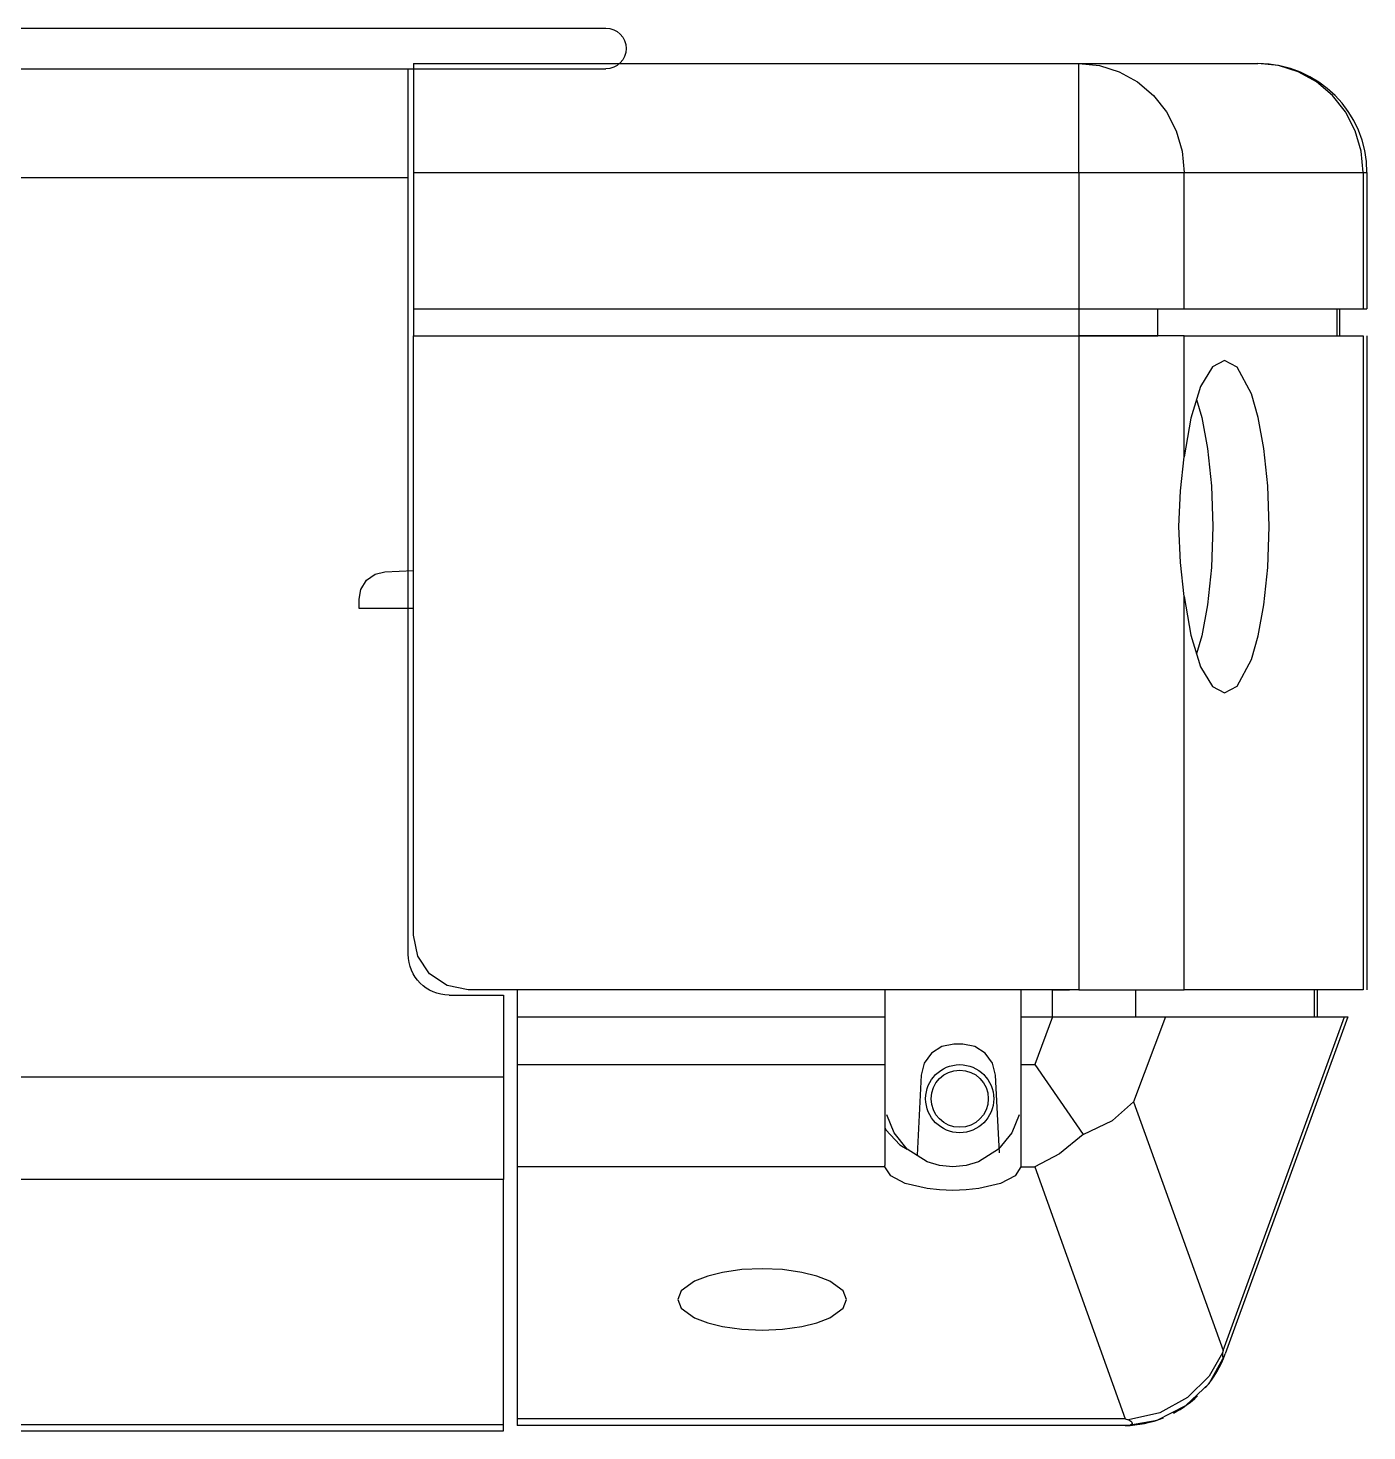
# Model space of a CAD drawing. Extents: x 224 to 365, y 18 to 141.
# Drawn here: x 316.1 to 365.2, y 58.9 to 110.4 of the extents above; entities that cross this region are included whole.
import ezdxf

# ---------------------------------------------------------------- set-up
doc = ezdxf.new("R2010")
doc.units = 0
doc.header["$MEASUREMENT"] = 0
doc.layers.get('0').update_dxf_attribs({"linetype": 'CONTINUOUS'})

# ---------------------------------------------------------------- blocks, each defined once
blk = doc.blocks.new('A$C306F5713')
at = {"color": 7, "linetype": 'CONTINUOUS'}
for p, q in [((1, 25), (13.214, 25)), ((1, 25), (1, 23)), ((11, 25), (16.5, 25)), ((13.214, 25), (16.5, 25)), ((13.214, 23), (13.214, 25)), ((1, 23), (13.214, 23)), ((1, 23), (1, 20.5)), ((13.214, 23), (15.146, 23)), ((13.214, 23), (13.214, 20.5)), ((15.146, 23), (18.432, 23)), ((15.146, 20.5), (15.146, 23)), ((18.432, 23), (18.5, 23)), ((18.432, 23), (18.432, 20.5)), ((18.5, 23), (18.5, 20.5)), ((1, 20.5), (13.214, 20.5)), ((1, 20.5), (1, 20)), ((13.214, 20.5), (13.214, 20)), ((13.214, 20.5), (15.146, 20.5)), ((14.663, 20), (14.663, 20.5)), ((15.146, 20.5), (18.432, 20.5)), ((17.949, 20.5), (17.949, 20)), ((18, 20), (18, 20.5)), ((18.432, 20.5), (18.5, 20.5)), ((1, 20), (13.214, 20)), ((1, 9), (1, 20)), ((13.214, 20), (13.214, 8)), ((13.214, 20), (14.663, 20)), ((15.146, 20), (13.214, 20)), ((15.146, 17.782), (15.146, 20)), ((15.146, 20), (18.432, 20)), ((18.432, 20), (18.432, 8)), ((18.5, 20), (18.5, 8)), ((0.474, 15.67), (1, 15.698)), ((15.146, 8), (15.146, 15.218)), ((0, 15), (0, 15.171)), ((1, 15), (0, 15)), ((13.214, 8), (2, 8)), ((2.9, 8), (2.9, 7.5)), ((9.65, 8), (9.65, 7.5)), ((12.15, 8), (12.15, 7.5)), ((12.73, 8), (13.039, 8)), ((12.73, 7.5), (12.73, 8)), ((13.214, 8), (15.146, 8)), ((14.25, 8), (14.25, 7.5)), ((18.432, 8), (15.146, 8)), ((17.536, 7.5), (17.536, 8)), ((17.585, 8), (17.585, 7.5)), ((2.9, 7.5), (2.9, 6.627)), ((2.9, 7.5), (9.65, 7.5)), ((9.65, 7.5), (9.65, 6.627)), ((12.15, 7.5), (12.15, 6.627)), ((12.15, 7.5), (12.731, 7.5)), ((12.731, 7.5), (12.402, 6.627)), ((12.731, 7.5), (14.804, 7.5)), ((14.804, 7.5), (14.217, 5.943)), ((14.804, 7.5), (18.086, 7.5)), ((15.858, 1.378), (18.086, 7.5)), ((18.15, 7.5), (15.899, 1.316)), ((18.086, 7.5), (18.15, 7.5)), ((11.081, 7), (10.919, 7)), ((2.9, 6.627), (9.65, 6.627)), ((2.9, 6.627), (2.9, 4.747)), ((9.65, 6.627), (9.65, 6)), ((12.15, 6.627), (12.402, 6.627)), ((12.15, 6.627), (12.15, 6)), ((10.32, 6.431), (10.243, 4.962)), ((11.754, 5.009), (11.68, 6.431)), ((9.65, 6), (9.65, 4.773)), ((12.15, 6), (12.15, 4.773)), ((14.217, 5.943), (15.858, 1.378)), ((2.9, 4.747), (2.9, 0.121)), ((9.652, 4.747), (2.9, 4.747)), ((9.652, 4.747), (9.65, 4.773)), ((12.15, 4.773), (12.148, 4.747)), ((12.148, 4.747), (12.402, 4.747)), ((12.402, 4.747), (14.065, 0.121)), ((15.858, 1.378), (15.85, 1.336)), ((15.886, 1.28), (15.899, 1.316)), ((14.065, 0.121), (2.9, 0.121)), ((2.9, 0.121), (2.9, 0)), ((14.085, 0.001), (14.02, 0)), ((14.065, 0.121), (14.123, 0.104)), ((14.02, 0), (2.9, 0)), ((14.02, 0), (11.15, 0))]:
    blk.add_line(p, q, dxfattribs=at)
at = {"color": 7, "linetype": 'CONTINUOUS', "flags": 128}
for points in [[(13.214, 25), (13.591, 24.962), (13.953, 24.848), (14.287, 24.663), (14.58, 24.414), (14.82, 24.111), (14.999, 23.765), (15.109, 23.39), (15.146, 23)], [(18.432, 23), (18.395, 23.39), (18.285, 23.765), (18.106, 24.111), (17.866, 24.414), (17.573, 24.663), (17.239, 24.848), (16.877, 24.962), (16.5, 25)], [(15.887, 19.55), (15.663, 19.433), (15.447, 19.07), (15.269, 18.493), (15.146, 17.782)], [(15.887, 13.45), (16.116, 13.572), (16.378, 14.06), (16.503, 14.495), (16.609, 15.065), (16.68, 15.749), (16.705, 16.5), (16.68, 17.251), (16.609, 17.935), (16.503, 18.505), (16.378, 18.94), (16.116, 19.428), (15.887, 19.55)], [(15.374, 18.832), (15.468, 18.505), (15.573, 17.935), (15.644, 17.251), (15.669, 16.5), (15.644, 15.749), (15.573, 15.065), (15.468, 14.495), (15.374, 14.168)], [(15.146, 15.218), (15.077, 15.842), (15.047, 16.5), (15.077, 17.158), (15.146, 17.782)], [(0, 15.171), (0.033, 15.349), (0.137, 15.515), (0.297, 15.628), (0.474, 15.67)], [(15.146, 15.218), (15.269, 14.507), (15.447, 13.93), (15.663, 13.567), (15.887, 13.45)], [(2, 8), (1.617, 8.076), (1.293, 8.293), (1.076, 8.617), (1, 9)], [(10.919, 7), (10.697, 6.957), (10.506, 6.835), (10.374, 6.651), (10.32, 6.431)], [(11.68, 6.431), (11.626, 6.651), (11.494, 6.835), (11.303, 6.957), (11.081, 7)], [(12.402, 6.627), (12.866, 5.956), (13.29, 5.344)], [(13.29, 5.344), (13.831, 5.598), (14.217, 5.943)], [(12.115, 5.706), (11.981, 5.373), (11.738, 5.072), (11.371, 4.842), (11.144, 4.774), (10.9, 4.75), (10.657, 4.774), (10.43, 4.842), (10.063, 5.072), (9.819, 5.372), (9.685, 5.706)], [(9.65, 5.474), (9.672, 5.43), (9.925, 5.156), (10.062, 5.072)], [(13.29, 5.344), (12.855, 4.985), (12.402, 4.747)], [(12.148, 4.747), (12.04, 4.585), (11.774, 4.446), (11.375, 4.351), (11.143, 4.325), (10.9, 4.316), (10.657, 4.325), (10.425, 4.351), (10.026, 4.446), (9.76, 4.585), (9.652, 4.747)], [(8.95, 2.315), (8.888, 2.473), (8.64, 2.653), (8.401, 2.745), (8.129, 2.812), (7.772, 2.862), (7.4, 2.879), (7.028, 2.862), (6.671, 2.812), (6.399, 2.745), (6.16, 2.653), (5.912, 2.473), (5.85, 2.315)], [(5.85, 2.315), (5.912, 2.157), (6.16, 1.976), (6.399, 1.884), (6.671, 1.817), (7.028, 1.767), (7.4, 1.75), (7.772, 1.767), (8.129, 1.817), (8.401, 1.884), (8.64, 1.976), (8.888, 2.157), (8.95, 2.315)], [(15.85, 1.336), (15.602, 0.908), (15.208, 0.517), (14.698, 0.235), (14.123, 0.104)], [(15.85, 1.336), (15.846, 1.298), (15.847, 1.271), (15.854, 1.241), (15.866, 1.24), (15.874, 1.252), (15.88, 1.265), (15.886, 1.28)], [(14.085, 0.001), (14.651, 0.102), (15.175, 0.367), (15.601, 0.775), (15.886, 1.28)], [(14.123, 0.104), (14.146, 0.095), (14.165, 0.084), (14.186, 0.064), (14.191, 0.031), (14.16, 0.01), (14.13, 0.004), (14.085, 0.001)]]:
    blk.add_lwpolyline(points, dxfattribs=at)
at = {"color": 7, "linetype": 'CONTINUOUS'}
for radius in [0.625, 0.525]:
    blk.add_circle((11.025, 6), radius, dxfattribs=at)
for centre, start, end in [((16.5, 23), 0, 90), ((14.02, 2), 319.148, 340), ((14.02, 2), 297.7692, 313.2838), ((14.02, 2), 271.1658, 291.8144)]:
    blk.add_arc(centre, 2, start, end, dxfattribs=at)
blk = doc.blocks.new('łącznik akustyczny')
at = {"color": 7, "linetype": 'CONTINUOUS'}
for p, q in [((26.977, -4.455), (4.227, -4.455)), ((26.977, -4.455), (26.977, -5.955)), ((11.477, -5.955), (4.227, -5.955)), ((26.977, -5.955), (11.477, -5.955)), ((11.477, -9.955), (11.477, -5.955)), ((26.977, -5.955), (26.977, -9.955)), ((26.977, -5.955), (27.477, -5.955)), ((27.477, -49.541), (27.477, -5.955)), ((11.477, -38.455), (11.477, -9.955)), ((11.477, -9.955), (26.977, -9.955)), ((26.977, -9.955), (26.977, -42.963)), ((9.977, -39.955), (7.977, -39.955)), ((7.977, -39.955), (7.977, -42.963)), ((7.977, -42.963), (7.977, -46.722)), ((7.977, -42.963), (26.977, -42.963)), ((26.977, -42.963), (26.977, -46.722)), ((7.977, -55.714), (7.977, -46.722)), ((7.977, -46.722), (26.977, -46.722)), ((26.977, -46.722), (26.977, -55.714)), ((26.977, -49.541), (27.477, -49.541)), ((27.477, -54.455), (27.477, -49.541)), ((26.977, -54.455), (27.477, -54.455)), ((7.977, -55.955), (7.977, -55.714)), ((26.977, -55.714), (7.977, -55.714)), ((26.977, -55.955), (7.977, -55.955)), ((26.977, -55.714), (26.977, -55.955))]:
    blk.add_line(p, q, dxfattribs=at)
for centre, radius, start, end in [((4.227, -5.205), 0.75, 90, 270), ((9.977, -38.455), 1.5, 270, 360)]:
    blk.add_arc(centre, radius, start, end, dxfattribs=at)

msp = doc.modelspace()

# ---------------------------------------------------------------- block references
at = {"color": 7, "lineweight": 0, "xscale": -1}
msp.add_blockref('łącznik akustyczny', (341.504, 114.85), dxfattribs=at)
at = {"xscale": 2, "yscale": 2, "zscale": 2}
msp.add_blockref('A$C306F5713', (328.221, 59.092), dxfattribs=at)
msp.add_blockref('A$C306F5713', (328.221, 59.092), dxfattribs=at)
msp.add_blockref('A$C306F5713', (328.221, 59.092), dxfattribs=at)

doc.saveas('drawing.dxf')
